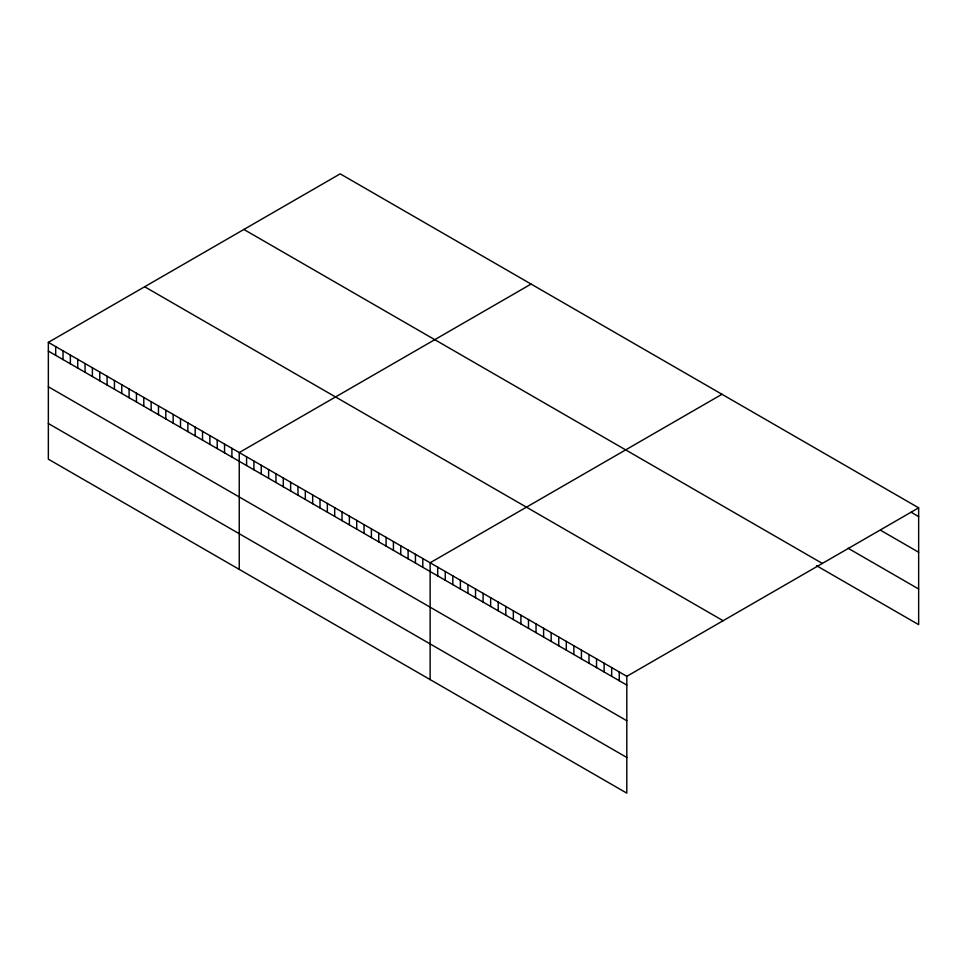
<?xml version="1.0" encoding="UTF-8"?>
<svg xmlns="http://www.w3.org/2000/svg" width="967" height="967" viewBox="0 0 967 967"><rect width="100%" height="100%" fill="white"/><g stroke="black" fill="none" stroke-linecap="round" stroke-linejoin="round"><path stroke-width="1.45" d="M48.35 342.354L626.809 676.32L626.809 793.145L48.35 459.168L48.35 342.354L340.191 173.855L918.65 507.832L918.65 624.646L816.535 565.695M531.076 284.068L239.248 452.556L239.248 569.382M721.974 394.282L430.134 562.77L430.134 679.596M626.809 676.32L918.65 507.832M911.083 512.208L918.65 516.571M880.828 530.399L918.65 552.242M848.047 548.229L918.65 588.988M243.877 229.457L822.349 563.435M144.651 286.752L723.123 620.717M48.35 351.094L626.809 685.071M48.35 386.764L626.809 720.729M48.35 423.51L626.809 757.475M619.243 671.956L619.243 680.695M611.676 667.581L611.676 676.332M604.121 663.217L604.121 671.968M596.554 658.853L596.554 667.593M588.988 654.49L588.988 663.229M581.421 650.114L581.421 658.865M573.854 645.751L573.854 654.502M566.299 641.387L566.299 650.126M558.733 637.011L558.733 645.763M551.166 632.648L551.166 641.399M543.599 628.284L543.599 637.023M536.032 623.908L536.032 632.66M528.478 619.545L528.478 628.296M520.911 615.181L520.911 623.92M513.344 610.806L513.344 619.557M505.777 606.442L505.777 615.193M498.21 602.078L498.21 610.818M490.644 597.715L490.644 606.454M483.089 593.339L483.089 602.09M475.522 588.976L475.522 597.727M467.955 584.612L467.955 593.351M460.389 580.236L460.389 588.988M452.822 575.873L452.822 584.624M445.267 571.509L445.267 580.248M437.7 567.133L437.7 575.885M422.797 558.527L422.797 567.278M415.447 554.296L415.447 563.036M408.11 550.054L408.11 558.805M400.761 545.811L400.761 554.562M393.424 541.58L393.424 550.32M386.087 537.338L386.087 546.089M378.738 533.095L378.738 541.846M371.401 528.864L371.401 537.604M364.051 524.622L364.051 533.373M356.714 520.379L356.714 529.13M349.377 516.148L349.377 524.888M342.028 511.906L342.028 520.657M334.691 507.663L334.691 516.414M327.342 503.432L327.342 512.172M320.004 499.19L320.004 507.929M312.667 494.947L312.667 503.698M305.318 490.704L305.318 499.455M297.981 486.474L297.981 495.213M290.632 482.231L290.632 490.982M283.295 477.988L283.295 486.739M275.958 473.757L275.958 482.497M268.608 469.515L268.608 478.266M261.271 465.272L261.271 474.023M253.922 461.041L253.922 469.781M246.585 456.799L246.585 465.55M231.899 448.325L231.899 457.065M224.562 444.083L224.562 452.834M217.212 439.84L217.212 448.591M209.875 435.609L209.875 444.349M202.526 431.367L202.526 440.118M195.189 427.124L195.189 435.875M187.852 422.893L187.852 431.633M180.503 418.651L180.503 427.402M173.166 414.408L173.166 423.159M165.816 410.177L165.816 418.916M158.479 405.935L158.479 414.674M151.142 401.692L151.142 410.443M143.793 397.449L143.793 406.2M136.456 393.218L136.456 401.958M129.107 388.976L129.107 397.727M121.769 384.733L121.769 393.484M114.432 380.502L114.432 389.242M107.083 376.26L107.083 385.011M99.746 372.017L99.746 380.768M92.397 367.786L92.397 376.526M85.06 363.544L85.06 372.295M77.723 359.301L77.723 368.052M70.373 355.07L70.373 363.81M63.036 350.828L63.036 359.579M55.687 346.585L55.687 355.336"/></g></svg>
